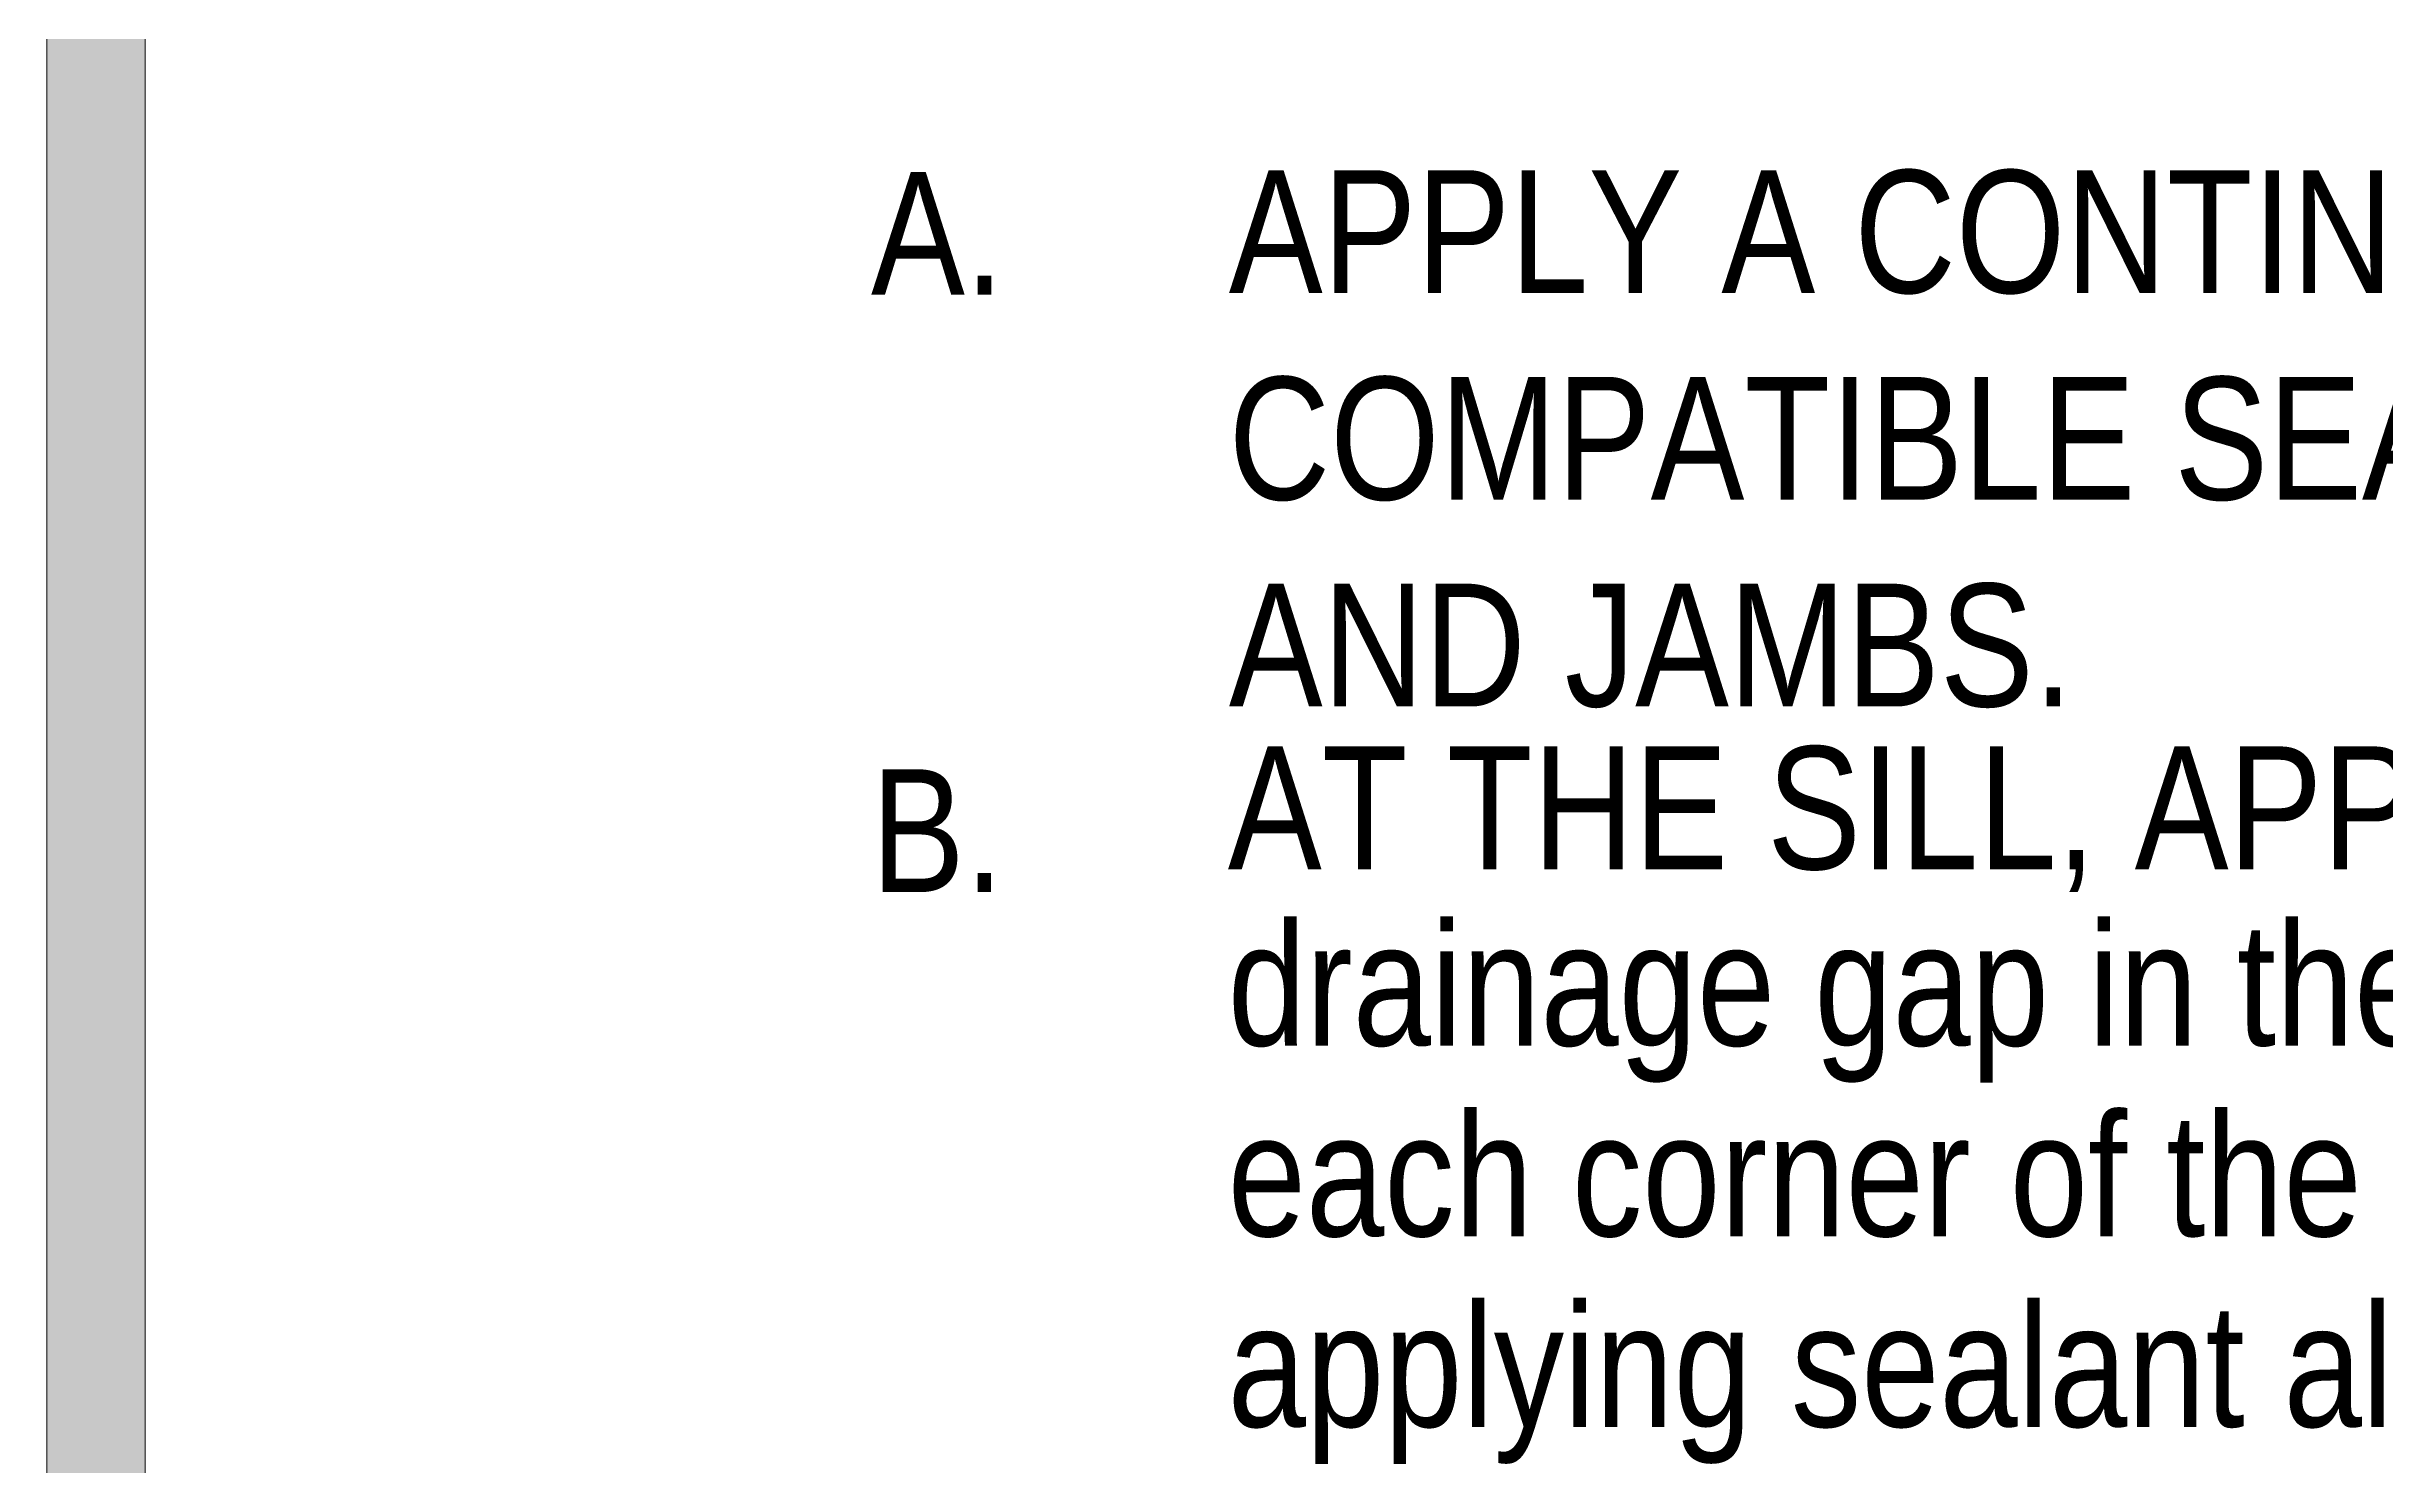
# Model space of a CAD drawing. Extents: x -1392 to 5791, y -3809 to 1722.
# Drawn here: x -1156.5 to -942.3, y 833.2 to 963.2 of the extents above; entities that cross this region are included whole.
import ezdxf

# ---------------------------------------------------------------- set-up
doc = ezdxf.new("R2010")
doc.units = 0
doc.header["$MEASUREMENT"] = 0
doc.layers.get('0').update_dxf_attribs({"lineweight": 0})
doc.layers.add('.ATI-TEXT', color=7, linetype='Continuous', lineweight=0)
doc.layers.add('G-ANNO-TTLB', color=7, linetype='Continuous', lineweight=0)

# ---------------------------------------------------------------- blocks, each defined once
blk = doc.blocks.new('Block_63')
at = {"layer": '.ATI-TEXT', "char_height": 0.2, "attachment_point": 7}
for s, insert in [('\\C18;\\c0;\\FArial Narrow|b0|i0|c1;\\H11.249999;\\W1.000000;A.', (-1080.98, 940.46)), ('\\C18;\\c0;\\FArial Narrow|b0|i0|c1;\\H11.249999;\\W1.000000;APPLY A CONTINUOUS BEAD OF A CHEMICALLY-', (-1048.2, 940.46)), ('\\C18;\\c0;\\FArial Narrow|b0|i0|c1;\\H11.249999;\\W1.000000;COMPATIBLE SEALANT ALONG THE WINDOW HEAD', (-1048.22, 921.51)), ('\\C18;\\c0;\\FArial Narrow|b0|i0|c1;\\H11.249999;\\W1.000000;AND JAMBS.', (-1048.2, 902.56))]:
    blk.add_mtext(s, dxfattribs=dict(at, insert=insert))
blk = doc.blocks.new('Block_64')
at = {"layer": '.ATI-TEXT', "char_height": 0.2, "attachment_point": 7}
for s, insert in [('\\C18;\\c0;\\FArial Narrow|b0|i0|c1;\\H11.251642;\\W1.000000;AT THE SILL, APPLY SEALANT WITH A MINIMUM 2" wide   ', (-1048.29, 885.71)), ('\\C18;\\c0;\\FArial Narrow|b0|i0|c1;\\H11.251642;\\W1.000000;B.', (-1080.99, 885.71)), ('\\C18;\\c0;\\FArial Narrow|b0|i0|c1;\\H11.251642;\\W1.000000;drainage gap in the sealant bead within 4" from', (-1048.3, 868.24)), ('\\C18;\\c0;\\FArial Narrow|b0|i0|c1;\\H11.251642;\\W1.000000;each corner of the jamb-sill interface. Continue', (-1048.3, 850.77)), ('\\C18;\\c0;\\FArial Narrow|b0|i0|c1;\\H11.251642;\\W1.000000;applying sealant along the sill with additional ', (-1048.3, 833.3))]:
    blk.add_mtext(s, dxfattribs=dict(at, insert=insert))

msp = doc.modelspace()

# ---------------------------------------------------------------- hatches: boundary and pattern name
at = {"layer": 'G-ANNO-TTLB', "true_color": 0xff00ff, "transparency": 33554687}
h = msp.add_hatch(color=6, dxfattribs=at)
edge = h.paths.add_edge_path()
edge.add_spline(control_points=[(1773.02, -796.5), (1773.02, -796.5), (-1156.5, -796.5), (-1156.5, -796.5), (-1156.5, -796.5), (-1156.5, 1660.5), (-1156.5, 1660.5), (-1156.5, 1660.5), (1773.02, 1660.5), (1773.02, 1660.5), (1773.02, 1660.5), (1773.02, -796.5), (1773.02, -796.5)], knot_values=[0, 0, 0, 0, 1, 1, 1, 2, 2, 2, 3, 3, 3, 4, 4, 4, 4], degree=3, periodic=0)
edge = h.paths.add_edge_path()
edge.add_spline(control_points=[(-1147.5, 1651.5), (-1147.5, 1651.5), (-1147.5, -787.5), (-1147.5, -787.5), (-1147.5, -787.5), (1764.02, -787.5), (1764.02, -787.5), (1764.02, -787.5), (1764.02, 1651.5), (1764.02, 1651.5), (1764.02, 1651.5), (-1147.5, 1651.5), (-1147.5, 1651.5)], knot_values=[0, 0, 0, 0, 1, 1, 1, 2, 2, 2, 3, 3, 3, 4, 4, 4, 4], degree=3, periodic=0)
edge.add_line((-1147.5, 1651.5), (-1147.5, 1651.5))

# ---------------------------------------------------------------- linework, layer by layer
at = {"color": 18, "lineweight": 0, "true_color": 0x000000}
msp.add_lwpolyline([(-1147.5, -787.5), (-1147.5, 1651.5), (1764.02, 1651.5), (1764.02, -787.5)], close=True, dxfattribs=at)
at = {"layer": 'G-ANNO-TTLB', "color": 6, "lineweight": 9, "true_color": 0xff00ff}
for p, q in [((-1156.5, 1660.5), (-1156.5, -796.5)), ((-1147.5, 1651.5), (-1147.5, -787.5)), ((-1147.5, -787.5), (-1147.5, 1651.5))]:
    msp.add_line(p, q, dxfattribs=at)
at = {"layer": 'G-ANNO-TTLB'}
for points in [[(1773.02, -796.5), (1773.02, -796.5), (-1156.5, -796.5), (-1156.5, -796.5), (-1156.5, -796.5), (-1156.5, 1660.5), (-1156.5, 1660.5), (-1156.5, 1660.5), (1773.02, 1660.5), (1773.02, 1660.5), (1773.02, 1660.5), (1773.02, -796.5), (1773.02, -796.5)], [(-1147.5, 1651.5), (-1147.5, 1651.5), (-1147.5, -787.5), (-1147.5, -787.5), (-1147.5, -787.5), (1764.02, -787.5), (1764.02, -787.5), (1764.02, -787.5), (1764.02, 1651.5), (1764.02, 1651.5), (1764.02, 1651.5), (-1147.5, 1651.5), (-1147.5, 1651.5)]]:
    msp.add_open_spline(points, degree=3, knots=[0, 0, 0, 0, 1, 1, 1, 2, 2, 2, 3, 3, 3, 4, 4, 4, 4], dxfattribs=at)

# ---------------------------------------------------------------- block references
at = {"layer": '.ATI-TEXT'}
for name in ['Block_63', 'Block_64']:
    msp.add_blockref(name, (0, 0), dxfattribs=at)

doc.saveas('drawing.dxf')
